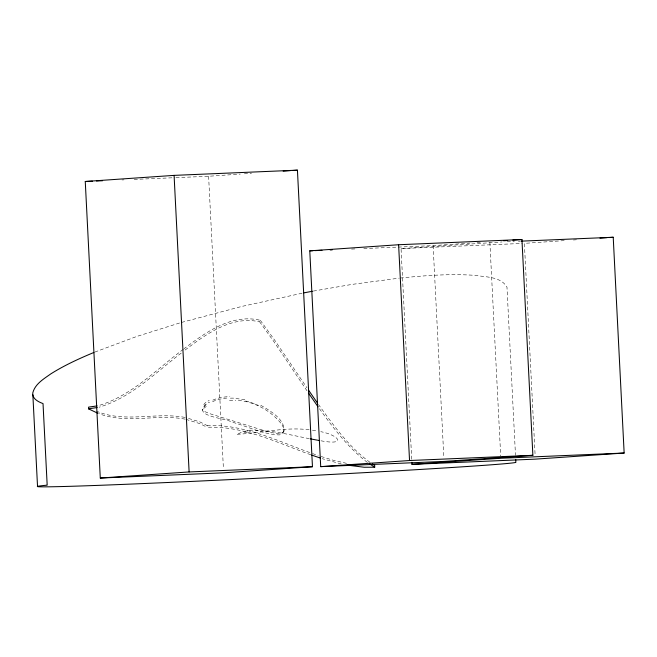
<?xml version="1.0" encoding="UTF-8"?>
<svg xmlns="http://www.w3.org/2000/svg" width="657" height="657" viewBox="0 0 657 657"><rect width="100%" height="100%" fill="white"/><g stroke="black" fill="none" stroke-linecap="round" stroke-linejoin="round"><path stroke-width="0.49" stroke-dasharray="3.29 2.46" d="M310.827 454.775C277.287 442.826 243.698 425.711 207.127 427.28L207.177 425.564L199.785 421.868L185.8 417.622M206.084 404.704C191.778 416.481 226.197 418.148 231.436 421.95C247.377 426.245 262.669 434.326 279.348 434.942C291.798 430.663 275.02 416.743 269.953 412.752C260.098 405.451 248.165 400.844 235.888 400.162M283.643 432.314C286.641 419.848 269.091 410.108 260.032 404.868M306.975 390.775L273.994 341.788L259.663 321.84L260.328 320.312C231.74 313.389 205.666 332.376 184.141 348.67M284.292 430.754L282.469 432.684L279.11 433.464L274.642 433.193L267.276 431.6L209.575 413.606L204.442 411.446L202.413 409.196M181.217 353.105C155.241 372.889 131.195 397.616 99.125 407.209M183.369 349.278C156.35 369.431 131.901 395.522 98.829 405.533M185.069 350.05C206.241 334.117 231.568 315.401 259.663 321.84M206.273 406.412L203.481 408.588L202.553 410.888M94.871 352.062L136.607 336.507L180.601 322.686M181.587 322.406L241.694 306.458L302.023 293.252M313.364 291.076L352.185 284.374L399.185 278.149M400.146 278.051C425.128 275.529 450.316 273.583 475.405 275.39C486.032 277.155 500.872 276.548 506.974 287.134L515.499 455.408M175.986 177.645L208.606 176.265L240.257 174.089M244.338 173.809L251.483 173.317M363.797 248.551L433.119 245.619L469.878 243.098M477.023 242.605L482.123 242.252M411.717 459.251L401.049 248.576L502.112 241.957M564.207 240.618L524.385 243.353L535.159 456.073M573.397 239.986L576.46 239.772M121.956 179.928L123.992 179.846M134.192 179.41L174.967 177.686M507.204 241.735L514.341 241.431M518.422 241.259L520.459 241.176M351.569 249.077L356.661 248.855M401.049 248.576L522.348 243.435M249.315 430.228C269.567 429.555 289.376 434.786 309.102 438.613M207.177 425.564C243.64 424.028 277.221 440.822 310.638 452.887M235.937 398.479L246.547 400.031M309.16 429.785C284.711 426.623 260.517 433.415 236.265 434.285M312.412 430.171L317.733 431.041M184.863 417.392C155.676 411.906 124.756 423.256 96.587 411.208M185.028 419.133C156.456 413.746 126.415 424.348 98.64 413.54M320.994 440.806C347.438 445.733 338.626 435.09 320.78 431.682M346.502 463.333L333.304 460.294L319.146 455.859M185.947 419.355L199.785 423.601L207.127 427.28M341.246 463.949L322.217 458.701M312.535 453.585L318.202 455.539M370.039 462.347C348.916 447.138 333.674 425.465 318.555 404.63M367.386 462.421C347.791 447.499 332.935 427.493 318.67 407.668M260.328 320.312L274.831 340.367L306.95 387.802M489.876 242.474L500.708 456.213M433.119 245.619L443.836 457.321M208.606 176.265L223.421 468.728M212.572 401.714A26.51 11.095 0.2 0 1 228.381 397.92M229.457 400.68A27.479 12.056 0.4 0 1 235.756 400.696M204.064 406.543A34.304 8.525 -5.2 0 1 209.591 402.166M212.835 400.138A26.748 10.972 0 0 1 229.917 396.565M203.834 404.852A33.803 8.459 -5.1 0 1 209.23 400.458M245.619 400.984A51.501 25.196 1.8 0 1 258.669 405.566M230.352 398.158A28.374 13.6 0.5 0 1 235.994 398.232M244.535 431.214A27.479 6.012 4.1 0 1 250.358 430.77M238.294 433.834A34.304 3.655 -15.3 0 1 243.673 431.37M244.232 432.807A26.51 3.014 -6 0 1 250.292 431.698"/><path stroke-width="0.99" d="M97.721 413.204L88.539 408.859L88.588 407.143L97.121 405.895M346.962 465.09L364.15 467.242L374.695 467.217L374.745 465.501L372.396 463.924M93.935 352.448C79.136 358.607 64.46 365.284 50.876 373.841C43.912 378.81 35.191 383.836 32.85 392.672A241.39 40.192 -12.5 0 0 43.025 403.562L47.181 485.17A239.6 2.924 -2.9 0 0 237.85 479.232A239.6 2.924 -2.9 0 0 515.852 462.38L515.704 459.391M303.928 292.866L312.42 291.248M88.539 408.859L97.203 407.504M85.262 181.488L174.089 175.378L297.432 170.163L312.461 466.716L223.626 472.818L100.283 478.041L85.262 181.488L92.399 181.184M283.142 171.14L290.287 170.648M292.332 170.508L297.432 170.163M309.776 250.843L398.61 244.741L521.945 239.518L532.876 455.309L444.05 461.411L320.706 466.634L309.776 250.843L312.831 250.711M503.566 240.782L507.656 240.503M512.756 240.15L521.945 239.518M599.948 238.163L607.093 237.67M609.138 237.53L613.219 237.251L624.15 453.034L535.315 459.136L411.98 464.359L411.873 462.314M100.283 478.041L189.117 471.94L312.461 466.716M320.706 466.634L409.541 460.524L532.876 455.309M411.98 464.359L500.806 458.257L624.15 453.034M96.472 181.012L102.591 180.749M521.477 241.135L613.219 237.251M314.867 250.629L322.004 250.325M330.159 249.98L332.204 249.89M319.22 440.51L310.211 438.835M311.779 455.129L320.32 458.052M369.825 464.023L374.695 467.217M318.078 406.839L308.626 393.215M317.413 403.012L308.601 390.233M398.61 244.741L409.541 460.524M174.089 175.378L189.117 471.94M32.858 394.857L37.531 486.418"/></g></svg>
